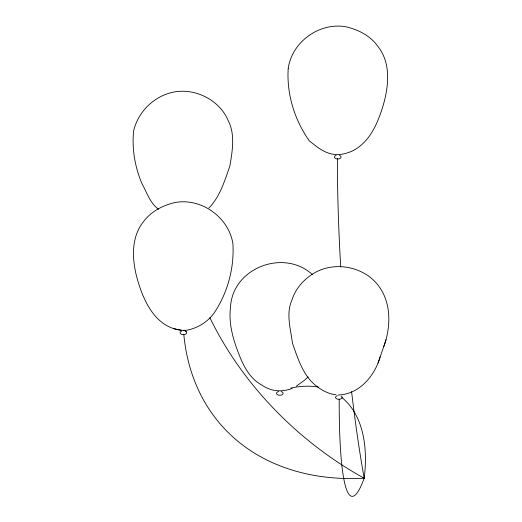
<?xml version="1.0" encoding="UTF-8"?>
<svg xmlns="http://www.w3.org/2000/svg" width="522" height="522" viewBox="0 0 522 522"><rect width="100%" height="100%" fill="white"/><g stroke="black" fill="none" stroke-linecap="round" stroke-linejoin="round"><path stroke-width="0.78" d="M383.709 346.699C392.864 322.107 390.985 291.739 367.866 275.551C351.717 264.798 330.185 263.297 313.396 273.521C303.615 279.557 295.341 288.94 291.948 300.033C285.71 313.826 290.774 329.121 292.464 343.3C297.638 357.701 302.532 374.072 314.414 384.375C320.58 389.653 327.718 393.882 335.927 394.736M338.282 395.01C359.195 394.364 374.744 375.938 380.127 356.963M378.032 363.077L386.11 339.705M208.911 208.037C220.01 196.677 224.741 180.651 229.856 166.003C232.375 151.015 235.435 134.35 228.023 120.217C219.984 101.451 198.941 89.843 178.778 91.363C157.2 93.236 138.852 109.646 133.684 130.552C131.688 148.607 134.937 166.89 141.938 183.574C146.858 192.429 149.99 203.104 158.479 209.25M308.169 376.936L304.737 380.042L296.346 386.143M292.183 388.342C282.422 392.479 270.781 391.389 262.116 385.249C249.79 378.75 243.382 365.909 238.639 353.433C232.942 338.928 228.571 323.32 230.47 307.615C232.133 268.008 283.714 248.231 312.508 274.624M183.685 330.648C196.265 329.33 208.304 322.054 215.142 311.517C228.01 291.485 234.411 267.218 232.89 243.48C228.525 217.048 201.205 197.61 174.811 202.549C162.479 205.492 150.545 211.717 143.041 222.255C131.564 237.047 132.04 257.033 136.092 274.383C142.186 298.701 154.793 329.017 183.744 330.4M173.317 328.566L181.349 330.276M184.507 330.054L186.184 331.738M281.227 391.604A3.308 1.912 0 0 1 282.356 394.567A3.308 1.912 0 0 1 277.11 394.43A3.308 1.912 0 0 1 278.696 391.539M341.851 397.529A163.856 89.614 -57.5 0 1 364.186 478.237A282.082 201.251 -42 0 1 183.835 334.726M290.904 388.074A163.856 89.614 -57.5 0 1 318.701 387.154M339.45 155.419A3.308 1.912 0 0 1 340.246 158.31A3.308 1.912 0 0 1 335.176 158.257A3.308 1.912 0 0 1 336.142 155.386M209.916 317.748A280.497 204.467 41.2 0 0 364.186 478.237A282.278 36.064 85.8 0 1 351.593 391.67M340.716 267.01A282.278 36.064 85.8 0 1 337.382 158.668M364.186 478.237A285.684 29.095 -84.7 0 1 339.196 399.252M185.636 331.359A3.308 1.912 0 0 1 185.61 334.171A3.308 1.912 0 0 1 180.749 333.917A3.308 1.912 0 0 1 181.623 331.144M341.362 396.107A3.308 1.912 0 0 1 340.833 398.912A3.308 1.912 0 0 1 336.044 398.364A3.308 1.912 0 0 1 337.408 395.656M288.216 68.389C286.5 93.927 294.525 119.923 309.265 140.77C316.945 147.002 324.919 153.709 335.215 154.499C341.231 155.093 347.306 153.207 352.755 150.806C370.157 141.821 377.843 122.911 383.246 105.157C388.805 85.862 391.148 62.738 377.634 46.06C370.131 35.555 358.04 29.539 345.734 26.746C319.379 22.185 292.007 41.806 288.216 68.389"/></g></svg>
